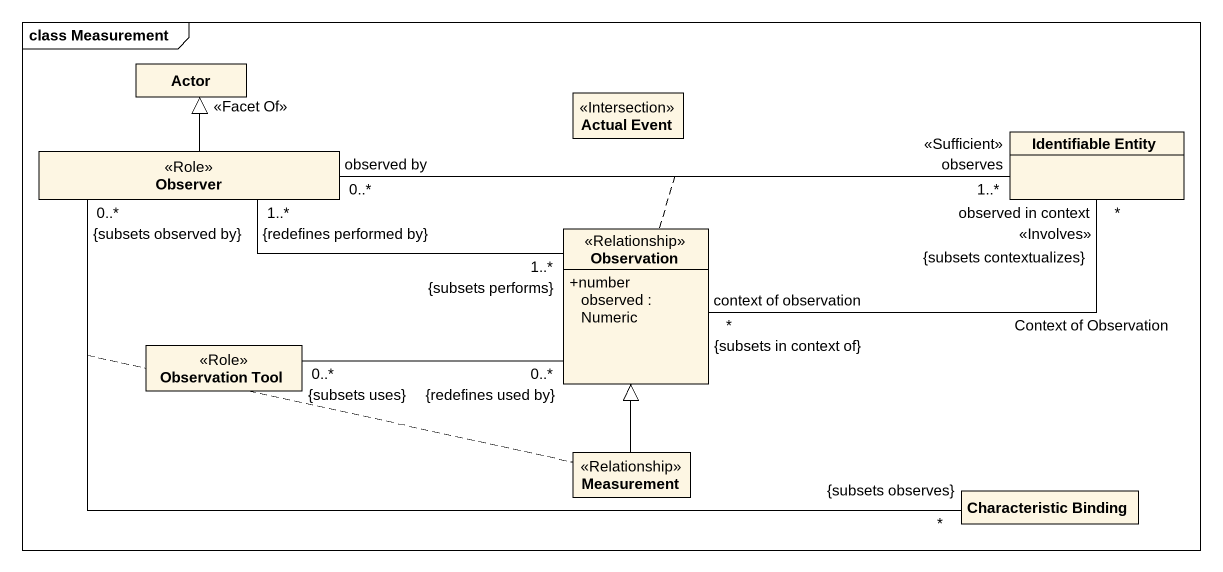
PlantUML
@startuml
mainframe class Measurement
hide circle
hide empty members
skinparam classAttributeIconSize 0
class "Actor" as Actor_
class Observer <<Role>>
class "Actual Event" as Actual_Event <<Intersection>>
class "Identifiable Entity" as Identifiable_Entity
class Observation <<Relationship>> {
  +number observed : Numeric
}
class "Observation Tool" as Observation_Tool <<Role>>
class Measurement <<Relationship>>
class "Characteristic Binding" as Characteristic_Binding
Observer -up-|> Actor_ : <<Facet Of>>
Observer "observed by\n0..*" -right- "observes\n1..*\n<<Sufficient>>" Identifiable_Entity
(Observer, Identifiable_Entity) .. Observation
Observer "0..*\n{subsets observed by}" -right- "*\n{subsets observes}" Characteristic_Binding
(Observer, Characteristic_Binding) .. Measurement
Observation "1..*\n{subsets performs}" -left- "1..*\n{redefines performed by}" Observer
Observation "context of observation\n*\n{subsets in context of}" -right- "observed in context\n<<Involves>>\n*\n{subsets contextualizes}" Identifiable_Entity : Context of Observation
Observation_Tool "0..*\n{subsets uses}" -right- "0..*\n{redefines used by}" Observation
Measurement -up-|> Observation
@enduml
